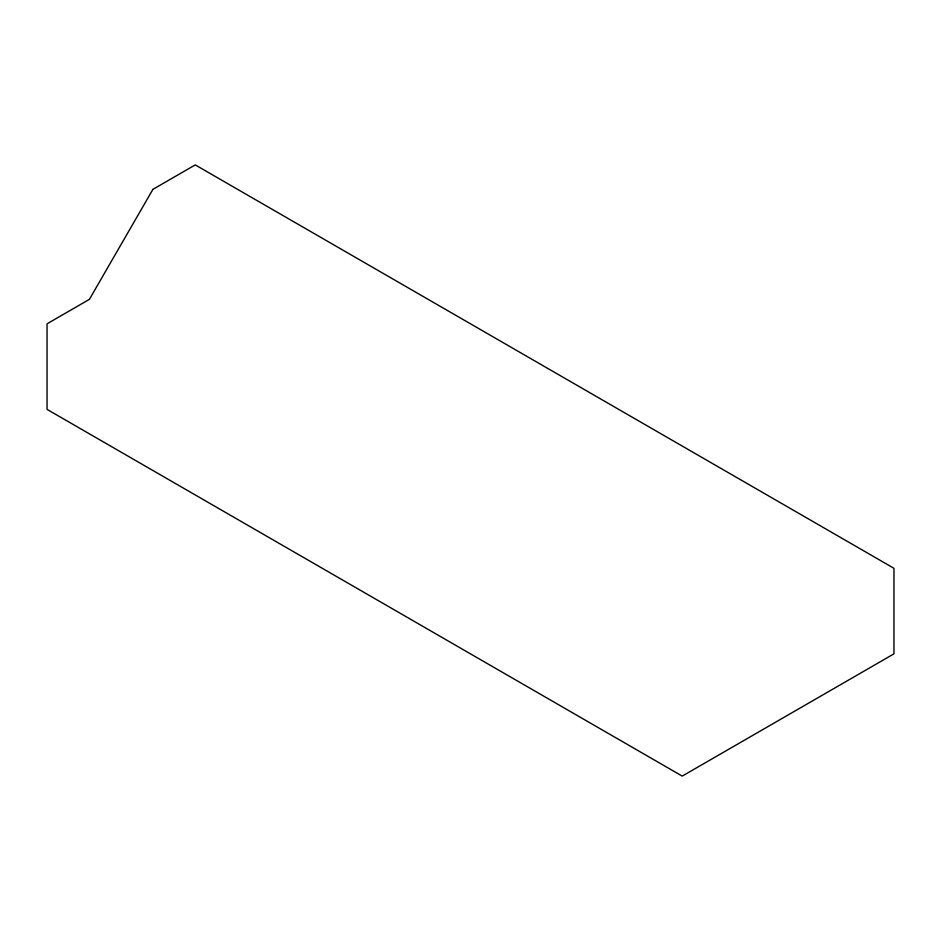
<?xml version="1.0" encoding="UTF-8"?>
<svg xmlns="http://www.w3.org/2000/svg" width="941" height="941" viewBox="0 0 941 941"><rect width="100%" height="100%" fill="white"/><g stroke="black" fill="none" stroke-linecap="round" stroke-linejoin="round"><path stroke-width="1.41" d="M152.912 189.353L89.395 299.367L47.05 323.81L47.05 409.382L682.225 776.102L893.95 653.854L893.95 568.293L195.257 164.898L152.912 189.353"/></g></svg>
